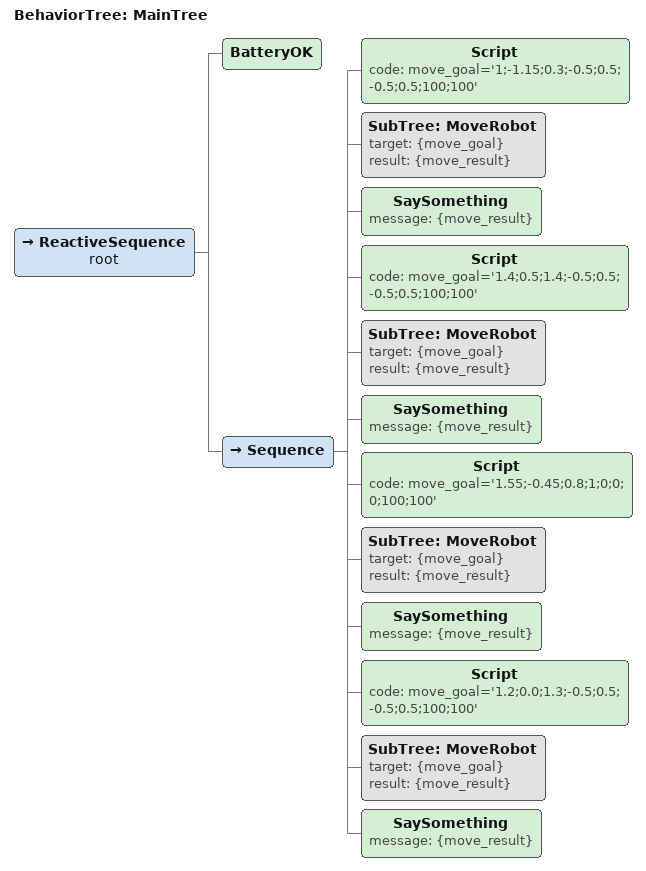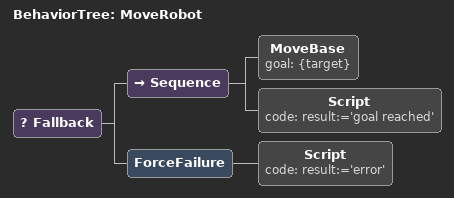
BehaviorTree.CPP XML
<root BTCPP_format="4">
    <BehaviorTree ID="MainTree">
        <ReactiveSequence name="root">
            <BatteryOK/>
            <Sequence>
                <Script code=" move_goal='1;-1.15;0.3;-0.5;0.5;-0.5;0.5;100;100' " />
                <SubTree ID="MoveRobot" target="{move_goal}" result="{move_result}" />
                <SaySomething message="{move_result}"/>
                <Script code=" move_goal='1.4;0.5;1.4;-0.5;0.5;-0.5;0.5;100;100' " />
                <SubTree ID="MoveRobot" target="{move_goal}" result="{move_result}" />
                <SaySomething message="{move_result}"/>
                <Script code=" move_goal='1.55;-0.45;0.8;1;0;0;0;100;100' " />
                <SubTree ID="MoveRobot" target="{move_goal}" result="{move_result}" />
                <SaySomething message="{move_result}"/>
                <Script code=" move_goal='1.2;0.0;1.3;-0.5;0.5;-0.5;0.5;100;100' " />
                <SubTree ID="MoveRobot" target="{move_goal}" result="{move_result}" />
                <SaySomething message="{move_result}"/>
            </Sequence>
        </ReactiveSequence>
    </BehaviorTree>
    <BehaviorTree ID="MoveRobot">
        <Fallback>
            <Sequence>
                <MoveBase  goal="{target}"/>
                <Script code=" result:='goal reached' " />
            </Sequence>
            <ForceFailure>
                <Script code=" result:='error' " />
            </ForceFailure>
        </Fallback>
    </BehaviorTree>
</root>
